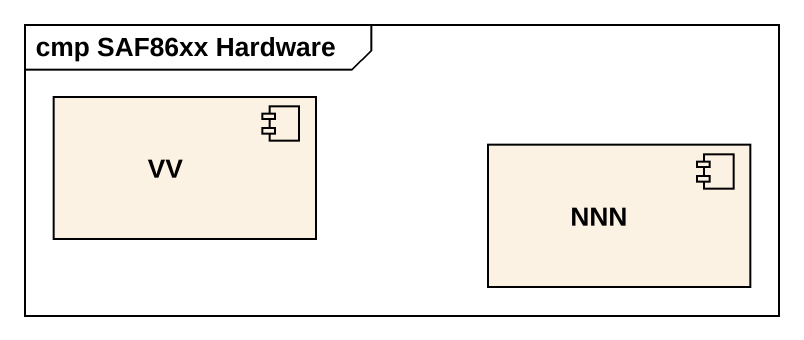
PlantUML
@startuml
mainframe cmp SAF86xx Hardware
component VV
component NNN
@enduml
